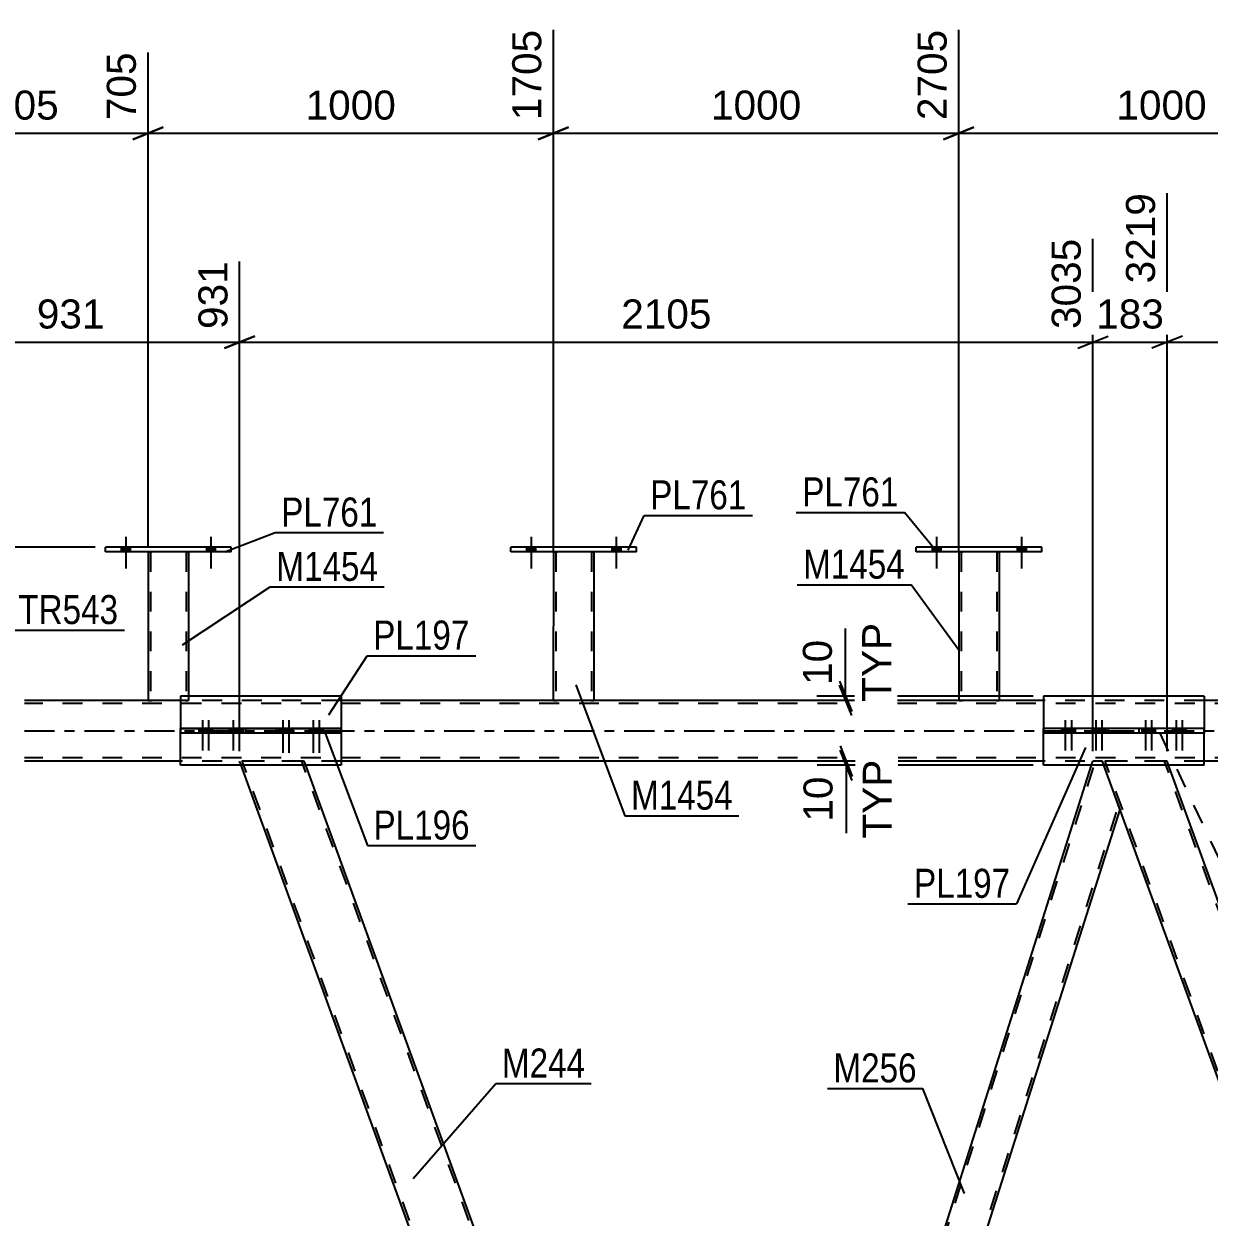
# Model space of a CAD drawing. Header units: millimetres. Extents: x -65 to 776, y -395 to 199.
# Drawn here: x 12.2 to 129.2, y -48 to 69.7 of the extents above; entities that cross this region are included whole.
import ezdxf

# ---------------------------------------------------------------- set-up
doc = ezdxf.new("R2010")
doc.units = ezdxf.units.MM
doc.linetypes.add('DXK_LINE_DOT2', pattern=[3.9198, 1.9599, -1.9599])
doc.linetypes.add('DXK_LINE_DOT3', pattern=[5.9187, 2.979, -0.9799, 0.9799, -0.9799])
doc.styles.add('Arial', font='ARIAL.TTF', dxfattribs={"height": 0.2})
doc.styles.add('Arial Narrow', font='ARIALN.TTF', dxfattribs={"height": 0.2})

# ---------------------------------------------------------------- blocks, each defined once
blk = doc.blocks.new('Part-318465366-6179 - 5841')
at = {"color": 2, "linetype": 'Continuous'}
for p, q in [((60.26, 17.64), (60.26, 18.12)), ((72.66, 18.12), (60.26, 18.12)), ((72.66, 17.64), (72.66, 18.12)), ((72.66, 17.64), (60.26, 17.64))]:
    blk.add_line(p, q, dxfattribs=at)
blk = doc.blocks.new('Part-318465366-6194 - 5841')
at = {"color": 2, "linetype": 'Continuous'}
for p, q in [((104.46, 17.64), (104.45, 3)), ((108.46, 17.64), (108.45, 3)), ((104.49, 3), (104.45, 3)), ((104.59, 3), (104.49, 3)), ((104.75, 3), (104.59, 3)), ((108.16, 3), (104.75, 3)), ((108.31, 3), (108.16, 3)), ((108.42, 3), (108.31, 3)), ((108.45, 3), (108.42, 3))]:
    blk.add_line(p, q, dxfattribs=at)
at = {"color": 7, "linetype": 'DXK_LINE_DOT2'}
for p, q in [((104.46, 17.64), (104.46, 17.64)), ((104.46, 17.64), (104.46, 17.64)), ((104.46, 17.64), (104.46, 17.64)), ((104.5, 17.64), (104.46, 17.64)), ((104.46, 17.64), (104.5, 17.64)), ((104.6, 17.64), (104.5, 17.64)), ((104.5, 17.64), (104.6, 17.64)), ((104.76, 17.64), (104.6, 17.64)), ((104.6, 17.64), (104.76, 17.64)), ((104.7, 17.64), (104.69, 3)), ((104.7, 17.64), (104.7, 17.64)), ((104.72, 17.64), (104.7, 17.64)), ((104.7, 17.64), (104.72, 17.64)), ((104.77, 17.64), (104.72, 17.64)), ((104.72, 17.64), (104.77, 17.64)), ((108.16, 17.64), (104.76, 17.64)), ((108.16, 17.64), (104.76, 17.64)), ((108.07, 17.64), (104.77, 17.64)), ((104.77, 17.64), (104.85, 17.64)), ((108.15, 17.64), (104.85, 17.64)), ((108.15, 17.64), (108.07, 17.64)), ((108.2, 17.64), (108.15, 17.64)), ((108.15, 17.64), (108.2, 17.64)), ((108.16, 17.64), (108.32, 17.64)), ((108.32, 17.64), (108.16, 17.64)), ((108.22, 17.64), (108.2, 17.64)), ((108.2, 17.64), (108.22, 17.64)), ((108.22, 17.64), (108.21, 3)), ((108.22, 17.64), (108.22, 17.64)), ((108.32, 17.64), (108.42, 17.64)), ((108.42, 17.64), (108.32, 17.64)), ((108.42, 17.64), (108.46, 17.64)), ((108.46, 17.64), (108.42, 17.64)), ((108.46, 17.64), (108.46, 17.64)), ((108.46, 17.64), (108.46, 17.64)), ((108.46, 17.64), (108.46, 17.64)), ((104.45, 3), (104.49, 3)), ((104.49, 3), (104.59, 3)), ((104.59, 3), (104.75, 3)), ((104.69, 3), (104.71, 3)), ((104.69, 3), (104.71, 3)), ((108.07, 3), (104.71, 3)), ((104.71, 3), (104.75, 3)), ((108.16, 3), (104.75, 3)), ((104.75, 3), (104.76, 3)), ((104.76, 3), (104.84, 3)), ((108.14, 3), (104.84, 3)), ((108.14, 3), (108.07, 3)), ((108.2, 3), (108.14, 3)), ((108.14, 3), (108.2, 3)), ((108.16, 3), (108.31, 3)), ((108.21, 3), (108.2, 3)), ((108.2, 3), (108.21, 3)), ((108.31, 3), (108.42, 3)), ((108.42, 3), (108.45, 3))]:
    blk.add_line(p, q, dxfattribs=at)
blk = doc.blocks.new('Bolt-318465366-5949 - 5841')
at = {"linetype": 'Continuous'}
for points in [[(21.82, 17.64), (22.7, 17.64), (22.7, 18.12), (21.82, 18.12)], [(30.22, 17.64), (31.1, 17.64), (31.1, 18.12), (30.22, 18.12)]]:
    blk.add_hatch(color=1, dxfattribs=at).paths.add_polyline_path(points)
at = {"color": 1, "linetype": 'Continuous'}
for p, q in [((22.26, 19.12), (22.26, 16)), ((30.66, 19.12), (30.66, 16)), ((21.82, 18.12), (21.82, 17.64)), ((22.7, 18.12), (22.7, 17.64)), ((30.22, 18.12), (30.22, 17.64)), ((31.1, 18.12), (31.1, 17.64))]:
    blk.add_line(p, q, dxfattribs=at)
blk = doc.blocks.new('Bolt-318465366-5948 - 5841')
at = {"linetype": 'Continuous'}
for points in [[(61.82, 17.64), (62.7, 17.64), (62.7, 18.12), (61.82, 18.12)], [(70.22, 17.64), (71.1, 17.64), (71.1, 18.12), (70.22, 18.12)]]:
    blk.add_hatch(color=1, dxfattribs=at).paths.add_polyline_path(points)
at = {"color": 1, "linetype": 'Continuous'}
for p, q in [((62.26, 19.12), (62.26, 16)), ((70.66, 19.12), (70.66, 16)), ((61.82, 18.12), (61.82, 17.64)), ((62.7, 18.12), (62.7, 17.64)), ((70.22, 18.12), (70.22, 17.64)), ((71.1, 18.12), (71.1, 17.64))]:
    blk.add_line(p, q, dxfattribs=at)
blk = doc.blocks.new('Bolt-318465366-5911 - 5841')
at = {"linetype": 'Continuous'}
for points in [[(21.82, 17.64), (22.7, 17.64), (22.7, 18.12), (21.82, 18.12)], [(30.22, 17.64), (31.1, 17.64), (31.1, 18.12), (30.22, 18.12)]]:
    blk.add_hatch(color=1, dxfattribs=at).paths.add_polyline_path(points)
at = {"color": 1, "linetype": 'Continuous'}
for p, q in [((22.26, 19.12), (22.26, 16)), ((30.66, 19.12), (30.66, 16)), ((21.82, 18.12), (21.82, 17.64)), ((22.7, 18.12), (22.7, 17.64)), ((30.22, 18.12), (30.22, 17.64)), ((31.1, 18.12), (31.1, 17.64))]:
    blk.add_line(p, q, dxfattribs=at)
blk = doc.blocks.new('Bolt-318465366-5945 - 5841')
at = {"linetype": 'Continuous'}
for points in [[(101.82, 17.64), (102.7, 17.64), (102.7, 18.12), (101.82, 18.12)], [(110.22, 17.64), (111.1, 17.64), (111.1, 18.12), (110.22, 18.12)]]:
    blk.add_hatch(color=1, dxfattribs=at).paths.add_polyline_path(points)
at = {"color": 1, "linetype": 'Continuous'}
for p, q in [((102.26, 19.12), (102.26, 16)), ((110.66, 19.12), (110.66, 16)), ((101.82, 18.12), (101.82, 17.64)), ((102.7, 18.12), (102.7, 17.64)), ((110.22, 18.12), (110.22, 17.64)), ((111.1, 18.12), (111.1, 17.64))]:
    blk.add_line(p, q, dxfattribs=at)
blk = doc.blocks.new('Bolt-318465366-5946 - 5841')
at = {"linetype": 'Continuous'}
for points in [[(101.82, 17.64), (102.7, 17.64), (102.7, 18.12), (101.82, 18.12)], [(110.22, 17.64), (111.1, 17.64), (111.1, 18.12), (110.22, 18.12)]]:
    blk.add_hatch(color=1, dxfattribs=at).paths.add_polyline_path(points)
at = {"color": 1, "linetype": 'Continuous'}
for p, q in [((102.26, 19.12), (102.26, 16)), ((110.66, 19.12), (110.66, 16)), ((101.82, 18.12), (101.82, 17.64)), ((102.7, 18.12), (102.7, 17.64)), ((110.22, 18.12), (110.22, 17.64)), ((111.1, 18.12), (111.1, 17.64))]:
    blk.add_line(p, q, dxfattribs=at)
blk = doc.blocks.new('Bolt-318465366-5947 - 5841')
at = {"linetype": 'Continuous'}
for points in [[(61.82, 17.64), (62.7, 17.64), (62.7, 18.12), (61.82, 18.12)], [(70.22, 17.64), (71.1, 17.64), (71.1, 18.12), (70.22, 18.12)]]:
    blk.add_hatch(color=1, dxfattribs=at).paths.add_polyline_path(points)
at = {"color": 1, "linetype": 'Continuous'}
for p, q in [((62.26, 19.12), (62.26, 16)), ((70.66, 19.12), (70.66, 16)), ((61.82, 18.12), (61.82, 17.64)), ((62.7, 18.12), (62.7, 17.64)), ((70.22, 18.12), (70.22, 17.64)), ((71.1, 18.12), (71.1, 17.64))]:
    blk.add_line(p, q, dxfattribs=at)
blk = doc.blocks.new('Part-318465366-5954 - 5841')
at = {"color": 2, "linetype": 'Continuous'}
for p, q in [((128.66, 3.4), (112.81, 3.4)), ((112.81, 3.4), (112.81, 0.24)), ((128.66, 3.4), (128.66, 0.24)), ((112.81, -3.4), (112.81, -0.24)), ((128.66, -3.4), (128.66, -0.24)), ((128.66, -3.4), (112.81, -3.4))]:
    blk.add_line(p, q, dxfattribs=at)
at = {"color": 7, "linetype": 'DXK_LINE_DOT2'}
for p, q in [((112.81, -0.24), (112.81, 0.24)), ((128.66, -0.24), (128.66, 0.24))]:
    blk.add_line(p, q, dxfattribs=at)
blk = doc.blocks.new('Bolt-318465366-5955 - 5841')
at = {"linetype": 'Continuous'}
for points in [[(115.33, 0.24), (114.61, 0.24), (114.61, -0.24), (115.33, -0.24)], [(115.93, 0.24), (115.21, 0.24), (115.21, -0.24), (115.93, -0.24)], [(118.35, 0.24), (117.63, 0.24), (117.63, -0.24), (118.35, -0.24)], [(118.95, 0.24), (118.23, 0.24), (118.23, -0.24), (118.95, -0.24)]]:
    blk.add_hatch(color=1, dxfattribs=at).paths.add_polyline_path(points)
at = {"color": 1, "linetype": 'Continuous'}
for p, q in [((114.61, 0.24), (114.61, -0.24)), ((114.97, 1.04), (114.97, -1.96)), ((115.21, 0.24), (115.21, -0.24)), ((115.33, 0.24), (115.33, -0.24)), ((115.57, 1.04), (115.57, -1.96)), ((115.93, 0.24), (115.93, -0.24)), ((117.63, 0.24), (117.63, -0.24)), ((117.99, 1.04), (117.99, -1.96)), ((118.23, 0.24), (118.23, -0.24)), ((118.35, 0.24), (118.35, -0.24)), ((118.59, 1.04), (118.59, -1.96)), ((118.95, 0.24), (118.95, -0.24))]:
    blk.add_line(p, q, dxfattribs=at)
blk = doc.blocks.new('Part-318465366-5970 - 5841')
at = {"color": 2, "linetype": 'Continuous'}
for p, q in [((43.53, 0.24), (27.67, 0.24)), ((27.67, 0.24), (27.67, 0.24)), ((27.67, 0.24), (34.08, 0.24)), ((27.67, 0.24), (27.67, 0.24)), ((27.67, 0.24), (27.67, -0.24)), ((34.08, 0.24), (37.12, 0.24)), ((34.08, 0.24), (34.08, -0.24)), ((37.12, 0.24), (43.53, 0.24)), ((37.12, 0.24), (37.12, -0.24)), ((43.53, 0.24), (43.53, 0.24)), ((43.53, 0.24), (43.53, 0.24)), ((43.53, 0.24), (43.53, -0.24)), ((34.08, -0.24), (27.67, -0.24)), ((37.12, -0.24), (34.08, -0.24)), ((43.53, -0.24), (37.12, -0.24))]:
    blk.add_line(p, q, dxfattribs=at)
at = {"color": 7, "linetype": 'DXK_LINE_DOT2'}
blk.add_line((43.53, -0.24), (27.67, -0.24), dxfattribs=at)
blk = doc.blocks.new('Part-318465366-5975 - 5841')
at = {"color": 2, "linetype": 'Continuous'}
for p, q in [((27.67, 3.4), (27.67, 0.24)), ((43.53, 3.4), (27.67, 3.4)), ((43.53, 3.4), (43.53, 0.24)), ((27.67, -3.4), (27.67, -0.24)), ((43.53, -0.24), (43.53, -3.4)), ((43.53, -3.4), (27.67, -3.4))]:
    blk.add_line(p, q, dxfattribs=at)
at = {"color": 7, "linetype": 'DXK_LINE_DOT2'}
for p, q in [((27.67, -0.24), (27.67, 0.24)), ((43.53, -0.24), (43.53, 0.24))]:
    blk.add_line(p, q, dxfattribs=at)
blk = doc.blocks.new('Part-318465366-5990 - 5841')
at = {"color": 2, "linetype": 'Continuous'}
for p, q in [((81.46, -117.23), (117.56, -3.4)), ((84.27, -121.6), (120.37, -7.77))]:
    blk.add_line(p, q, dxfattribs=at)
at = {"color": 7, "linetype": 'DXK_LINE_DOT2'}
for p, q in [((81.6, -117.6), (117.94, -3)), ((117.56, -3.4), (117.69, -3)), ((118.63, -3), (117.69, -3)), ((120.37, -7.77), (118.63, -3)), ((83.89, -122), (120.23, -7.4)), ((83.2, -122), (81.46, -117.23)), ((84.15, -122), (83.2, -122)), ((84.27, -121.6), (84.15, -122))]:
    blk.add_line(p, q, dxfattribs=at)
blk = doc.blocks.new('Part-318465366-6189 - 5841')
at = {"color": 2, "linetype": 'Continuous'}
for p, q in [((100.26, 17.64), (100.26, 18.12)), ((112.66, 18.12), (100.26, 18.12)), ((112.66, 17.64), (112.66, 18.12)), ((112.66, 17.64), (100.26, 17.64))]:
    blk.add_line(p, q, dxfattribs=at)
blk = doc.blocks.new('Bolt-318465366-6071 - 5841')
at = {"linetype": 'Continuous'}
for points in [[(30.2, 0.24), (29.48, 0.24), (29.48, -0.24), (30.2, -0.24)], [(30.8, 0.24), (30.08, 0.24), (30.08, -0.24), (30.8, -0.24)], [(33.21, 0.24), (32.49, 0.24), (32.49, -0.24), (33.21, -0.24)], [(33.82, 0.24), (33.1, 0.24), (33.1, -0.24), (33.82, -0.24)]]:
    blk.add_hatch(color=1, dxfattribs=at).paths.add_polyline_path(points)
at = {"color": 1, "linetype": 'Continuous'}
for p, q in [((29.48, 0.24), (29.48, -0.24)), ((29.84, 1.04), (29.84, -1.96)), ((30.08, 0.24), (30.08, -0.24)), ((30.2, 0.24), (30.2, -0.24)), ((30.44, 1.04), (30.44, -1.96)), ((30.8, 0.24), (30.8, -0.24)), ((32.49, 0.24), (32.49, -0.24)), ((32.85, 1.04), (32.85, -1.96)), ((33.1, 0.24), (33.1, -0.24)), ((33.21, 0.24), (33.21, -0.24)), ((33.46, 1.04), (33.46, -1.96)), ((33.82, 0.24), (33.82, -0.24))]:
    blk.add_line(p, q, dxfattribs=at)
blk = doc.blocks.new('Part-318465366-6221 - 5841')
at = {"color": 2, "linetype": 'Continuous'}
for p, q in [((20.26, 17.64), (20.26, 18.12)), ((32.66, 18.12), (20.26, 18.12)), ((32.66, 17.64), (32.66, 18.12)), ((32.66, 17.64), (20.26, 17.64))]:
    blk.add_line(p, q, dxfattribs=at)
blk = doc.blocks.new('Part-318465366-6174 - 5841')
at = {"color": 2, "linetype": 'Continuous'}
for p, q in [((24.46, 17.64), (24.46, 3)), ((28.46, 17.64), (28.46, 3.4)), ((24.49, 3), (24.46, 3)), ((24.6, 3), (24.49, 3)), ((24.75, 3), (24.6, 3)), ((27.67, 3), (24.75, 3))]:
    blk.add_line(p, q, dxfattribs=at)
at = {"color": 7, "linetype": 'DXK_LINE_DOT2'}
for p, q in [((24.46, 17.64), (24.46, 17.64)), ((24.46, 17.64), (24.46, 17.64)), ((24.46, 17.64), (24.46, 17.64)), ((24.5, 17.64), (24.46, 17.64)), ((24.46, 17.64), (24.5, 17.64)), ((24.6, 17.64), (24.5, 17.64)), ((24.5, 17.64), (24.6, 17.64)), ((24.76, 17.64), (24.6, 17.64)), ((24.6, 17.64), (24.76, 17.64)), ((24.7, 17.64), (24.7, 17.64)), ((24.7, 17.64), (24.7, 3)), ((24.72, 17.64), (24.7, 17.64)), ((24.7, 17.64), (24.72, 17.64)), ((24.77, 17.64), (24.72, 17.64)), ((24.72, 17.64), (24.77, 17.64)), ((28.16, 17.64), (24.76, 17.64)), ((28.16, 17.64), (24.76, 17.64)), ((28.07, 17.64), (24.77, 17.64)), ((24.77, 17.64), (24.85, 17.64)), ((28.15, 17.64), (24.85, 17.64)), ((28.15, 17.64), (28.07, 17.64)), ((28.2, 17.64), (28.15, 17.64)), ((28.15, 17.64), (28.2, 17.64)), ((28.16, 17.64), (28.32, 17.64)), ((28.32, 17.64), (28.16, 17.64)), ((28.22, 17.64), (28.2, 17.64)), ((28.2, 17.64), (28.22, 17.64)), ((28.22, 17.64), (28.22, 17.64)), ((28.22, 17.64), (28.22, 3)), ((28.32, 17.64), (28.42, 17.64)), ((28.42, 17.64), (28.32, 17.64)), ((28.42, 17.64), (28.46, 17.64)), ((28.46, 17.64), (28.42, 17.64)), ((28.46, 17.64), (28.46, 17.64)), ((28.46, 17.64), (28.46, 17.64)), ((28.46, 17.64), (28.46, 17.64)), ((24.46, 3), (24.49, 3)), ((24.49, 3), (24.6, 3)), ((24.6, 3), (24.75, 3)), ((24.7, 3), (24.71, 3)), ((24.7, 3), (24.71, 3)), ((28.07, 3), (24.71, 3)), ((24.71, 3), (24.75, 3)), ((28.16, 3), (24.75, 3)), ((24.75, 3), (24.77, 3)), ((24.77, 3), (24.84, 3)), ((28.14, 3), (24.84, 3)), ((28.16, 3), (27.67, 3)), ((28.14, 3), (28.07, 3)), ((28.2, 3), (28.14, 3)), ((28.14, 3), (28.2, 3)), ((28.16, 3), (28.31, 3)), ((28.31, 3), (28.16, 3)), ((28.22, 3), (28.2, 3)), ((28.2, 3), (28.22, 3)), ((28.31, 3), (28.42, 3)), ((28.42, 3), (28.31, 3)), ((28.42, 3), (28.46, 3)), ((28.46, 3), (28.42, 3)), ((28.46, 3.4), (28.46, 3))]:
    blk.add_line(p, q, dxfattribs=at)
blk = doc.blocks.new('Part-318465366-6184 - 5841')
at = {"color": 2, "linetype": 'Continuous'}
for p, q in [((64.46, 17.64), (64.45, 3)), ((68.46, 17.64), (68.45, 3)), ((64.49, 3), (64.45, 3)), ((64.59, 3), (64.49, 3)), ((64.75, 3), (64.59, 3)), ((68.16, 3), (64.75, 3)), ((68.31, 3), (68.16, 3)), ((68.42, 3), (68.31, 3)), ((68.45, 3), (68.42, 3))]:
    blk.add_line(p, q, dxfattribs=at)
at = {"color": 7, "linetype": 'DXK_LINE_DOT2'}
for p, q in [((64.46, 17.64), (64.46, 17.64)), ((64.46, 17.64), (64.46, 17.64)), ((64.46, 17.64), (64.46, 17.64)), ((64.5, 17.64), (64.46, 17.64)), ((64.46, 17.64), (64.5, 17.64)), ((64.6, 17.64), (64.5, 17.64)), ((64.5, 17.64), (64.6, 17.64)), ((64.76, 17.64), (64.6, 17.64)), ((64.6, 17.64), (64.76, 17.64)), ((64.7, 17.64), (64.69, 3)), ((64.7, 17.64), (64.7, 17.64)), ((64.72, 17.64), (64.7, 17.64)), ((64.7, 17.64), (64.72, 17.64)), ((64.77, 17.64), (64.72, 17.64)), ((64.72, 17.64), (64.77, 17.64)), ((68.16, 17.64), (64.76, 17.64)), ((68.16, 17.64), (64.76, 17.64)), ((68.07, 17.64), (64.77, 17.64)), ((64.77, 17.64), (64.85, 17.64)), ((68.15, 17.64), (64.85, 17.64)), ((68.15, 17.64), (68.07, 17.64)), ((68.2, 17.64), (68.15, 17.64)), ((68.15, 17.64), (68.2, 17.64)), ((68.16, 17.64), (68.32, 17.64)), ((68.32, 17.64), (68.16, 17.64)), ((68.22, 17.64), (68.2, 17.64)), ((68.2, 17.64), (68.22, 17.64)), ((68.22, 17.64), (68.21, 3)), ((68.22, 17.64), (68.22, 17.64)), ((68.32, 17.64), (68.42, 17.64)), ((68.42, 17.64), (68.32, 17.64)), ((68.42, 17.64), (68.46, 17.64)), ((68.46, 17.64), (68.42, 17.64)), ((68.46, 17.64), (68.46, 17.64)), ((68.46, 17.64), (68.46, 17.64)), ((68.46, 17.64), (68.46, 17.64)), ((64.45, 3), (64.49, 3)), ((64.49, 3), (64.59, 3)), ((64.59, 3), (64.75, 3)), ((64.69, 3), (64.71, 3)), ((64.69, 3), (64.71, 3)), ((68.07, 3), (64.71, 3)), ((64.71, 3), (64.75, 3)), ((68.21, 3), (64.75, 3)), ((64.75, 3), (64.76, 3)), ((64.76, 3), (64.84, 3)), ((68.14, 3), (64.84, 3)), ((68.14, 3), (68.07, 3)), ((68.2, 3), (68.14, 3)), ((68.14, 3), (68.2, 3)), ((68.21, 3), (68.2, 3)), ((68.2, 3), (68.21, 3)), ((68.21, 3), (68.31, 3)), ((68.31, 3), (68.42, 3)), ((68.42, 3), (68.45, 3))]:
    blk.add_line(p, q, dxfattribs=at)
blk = doc.blocks.new('Part-318465366-6216 - 5841')
at = {"color": 2, "linetype": 'Continuous'}
for p, q in [((27.67, 3), (12.26, 3)), ((112.81, 3), (43.53, 3)), ((197.94, 3), (128.66, 3)), ((27.67, -3), (12.26, -3)), ((112.81, -3), (43.53, -3)), ((197.94, -3), (128.66, -3))]:
    blk.add_line(p, q, dxfattribs=at)
at = {"color": 7, "linetype": 'DXK_LINE_DOT2'}
for p, q in [((672.6, 2.68), (12.26, 2.68)), ((43.53, 3), (27.67, 3)), ((128.66, 3), (112.81, 3)), ((672.6, -2.68), (12.26, -2.68)), ((43.53, -3), (27.67, -3)), ((128.66, -3), (112.81, -3))]:
    blk.add_line(p, q, dxfattribs=at)
at = {"color": 7, "linetype": 'DXK_LINE_DOT3'}
blk.add_line((12.26, 0), (682.6, 0), dxfattribs=at)
blk = doc.blocks.new('Bolt-318465366-6415 - 5841')
at = {"linetype": 'Continuous'}
for points in [[(123.24, 0.24), (122.52, 0.24), (122.52, -0.24), (123.24, -0.24)], [(123.84, 0.24), (123.12, 0.24), (123.12, -0.24), (123.84, -0.24)], [(126.26, 0.24), (125.54, 0.24), (125.54, -0.24), (126.26, -0.24)], [(126.86, 0.24), (126.14, 0.24), (126.14, -0.24), (126.86, -0.24)]]:
    blk.add_hatch(color=1, dxfattribs=at).paths.add_polyline_path(points)
at = {"color": 1, "linetype": 'Continuous'}
for p, q in [((122.52, 0.24), (122.52, -0.24)), ((122.88, 1.04), (122.88, -1.96)), ((123.12, 0.24), (123.12, -0.24)), ((123.24, 0.24), (123.24, -0.24)), ((123.48, 1.04), (123.48, -1.96)), ((123.84, 0.24), (123.84, -0.24)), ((125.54, 0.24), (125.54, -0.24)), ((125.9, 1.04), (125.9, -1.96)), ((126.14, 0.24), (126.14, -0.24)), ((126.26, 0.24), (126.26, -0.24)), ((126.5, 1.04), (126.5, -1.96)), ((126.86, 0.24), (126.86, -0.24))]:
    blk.add_line(p, q, dxfattribs=at)
blk = doc.blocks.new('Part-318465366-6490 - 5841')
at = {"color": 7, "linetype": 'DXK_LINE_DOT2'}
for p, q in [((39.88, -3), (33.5, -3)), ((33.64, -3.4), (33.5, -3)), ((77.07, -122), (33.76, -3)), ((82.94, -122), (39.63, -3)), ((40.03, -3.4), (39.88, -3)), ((76.81, -122), (76.67, -121.6)), ((83.2, -122), (76.81, -122)), ((83.2, -122), (83.05, -121.6))]:
    blk.add_line(p, q, dxfattribs=at)
at = {"color": 2, "linetype": 'Continuous'}
for p, q in [((76.67, -121.6), (33.64, -3.4)), ((83.05, -121.6), (40.03, -3.4))]:
    blk.add_line(p, q, dxfattribs=at)
blk = doc.blocks.new('Part-318465366-6495 - 5841')
at = {"color": 7, "linetype": 'DXK_LINE_DOT2'}
for p, q in [((125.02, -3), (118.63, -3)), ((118.78, -3.4), (118.63, -3)), ((162.2, -122), (118.89, -3)), ((168.08, -122), (124.76, -3)), ((125.16, -3.4), (125.02, -3)), ((161.95, -122), (161.8, -121.6)), ((168.33, -122), (161.95, -122)), ((168.33, -122), (168.18, -121.6))]:
    blk.add_line(p, q, dxfattribs=at)
at = {"color": 2, "linetype": 'Continuous'}
for p, q in [((161.8, -121.6), (118.78, -3.4)), ((168.18, -121.6), (125.16, -3.4))]:
    blk.add_line(p, q, dxfattribs=at)
blk = doc.blocks.new('Part-318465366-6515 - 5841')
at = {"color": 2, "linetype": 'Continuous'}
for p, q in [((128.66, 0.24), (112.81, 0.24)), ((112.81, 0.24), (112.81, -0.24)), ((119.22, -0.24), (119.22, 0.24)), ((122.25, -0.24), (122.25, 0.24)), ((128.66, 0.24), (128.66, -0.24)), ((128.66, -0.24), (112.81, -0.24))]:
    blk.add_line(p, q, dxfattribs=at)
blk = doc.blocks.new('Bolt-318465366-6521 - 5841')
at = {"linetype": 'Continuous'}
for points in [[(38.11, 0.24), (37.39, 0.24), (37.39, -0.24), (38.11, -0.24)], [(38.71, 0.24), (37.99, 0.24), (37.99, -0.24), (38.71, -0.24)], [(41.12, 0.24), (40.4, 0.24), (40.4, -0.24), (41.12, -0.24)], [(41.72, 0.24), (41, 0.24), (41, -0.24), (41.72, -0.24)]]:
    blk.add_hatch(color=1, dxfattribs=at).paths.add_polyline_path(points)
at = {"color": 1, "linetype": 'Continuous'}
for p, q in [((37.39, 0.24), (37.39, -0.24)), ((37.75, 1.04), (37.75, -2.16)), ((37.99, 0.24), (37.99, -0.24)), ((38.11, 0.24), (38.11, -0.24)), ((38.35, 1.04), (38.35, -2.16)), ((38.71, 0.24), (38.71, -0.24)), ((40.4, 0.24), (40.4, -0.24)), ((40.76, 1.04), (40.76, -2.16)), ((41, 0.24), (41, -0.24)), ((41.12, 0.24), (41.12, -0.24)), ((41.36, 1.04), (41.36, -2.16)), ((41.72, 0.24), (41.72, -0.24))]:
    blk.add_line(p, q, dxfattribs=at)
blk = doc.blocks.new('StraightDimension-318465366-7093 - 5841')
at = {"color": 7, "linetype": 'Continuous'}
for p, q in [((92.75, -1.5), (93.95, -4.5)), ((93.95, -4.9), (92.75, -1.9)), ((111.81, -3), (90.5, -3)), ((111.81, -3.4), (90.5, -3.4)), ((93.35, -3.4), (93.35, -3)), ((93.35, -3.4), (93.35, -10.1)), ((93.35, -3.4), (93.35, -10.1))]:
    blk.add_line(p, q, dxfattribs=at)
at = {"color": 0, "linetype": 'Continuous'}
blk.add_wipeout([(98.45, -2.26), (94.25, -2.26), (94.25, -11.24), (98.45, -11.24)], dxfattribs=at)
at = {"color": 0}
blk.add_wipeout([(92.6, -3.93), (88.4, -3.93), (88.4, -9.57), (92.6, -9.57)], dxfattribs=at)
at = {"color": 3, "linetype": 'Continuous', "style": 'Arial'}
blk.add_text('TYP', height=2.865, rotation=90.0002, dxfattribs=at).set_placement((97.85, -10.64))
at = {"color": 3, "style": 'Arial'}
blk.add_text('10', height=2.865, rotation=90.0002, dxfattribs=at).set_placement((92, -8.97))
blk = doc.blocks.new('StraightDimension-318465366-6977 - 5841')
at = {"color": 7, "linetype": 'Continuous'}
blk.add_line((19.26, 18.12), (-34.32, 18.12), dxfattribs=at)
blk = doc.blocks.new('StraightDimension-318465366-7042 - 5841')
at = {"color": 7, "linetype": 'Continuous'}
for p, q in [((0.16, -4), (0.16, -64.84)), ((29.77, -121), (29.77, -59.59)), ((1.66, -61.84), (-1.34, -63.04)), ((28.27, -63.04), (31.27, -61.84)), ((0.16, -62.44), (29.77, -62.44))]:
    blk.add_line(p, q, dxfattribs=at)
at = {"color": 0}
blk.add_wipeout([(18.9, -61.69), (18.9, -57.49), (11.03, -57.49), (11.03, -61.69)], dxfattribs=at)
at = {"color": 3, "style": 'Arial'}
blk.add_text('837', height=2.865, dxfattribs=at).set_placement((11.63, -61.09))
blk = doc.blocks.new('StraightDimension-318465366-7708 - 5841')
at = {"color": 7, "linetype": 'Continuous'}
for p, q in [((117.69, -2), (117.69, 48.53)), ((33.5, -2), (33.5, 46.31)), ((35, 38.94), (32, 37.74)), ((116.19, 37.74), (119.19, 38.94)), ((33.5, 38.34), (117.69, 38.34))]:
    blk.add_line(p, q, dxfattribs=at)
at = {"color": 0}
blk.add_wipeout([(80.64, 39.09), (80.64, 43.29), (70.55, 43.29), (70.55, 39.09)], dxfattribs=at)
at = {"color": 3, "style": 'Arial'}
blk.add_text('2105', height=2.865, dxfattribs=at).set_placement((71.15, 39.69))
at = {"color": 0, "linetype": 'Continuous'}
blk.add_wipeout([(117.09, 49.13), (112.89, 49.13), (112.89, 39.04), (117.09, 39.04)], dxfattribs=at)
at = {"color": 3, "linetype": 'Continuous', "style": 'Arial'}
blk.add_text('3035', height=2.865, rotation=90.0002, dxfattribs=at).set_placement((116.49, 39.64))
blk = doc.blocks.new('StraightDimension-318465366-7247 - 5841')
at = {"color": 7, "linetype": 'Continuous'}
for p, q in [((104.46, 17.62), (104.46, 69.15)), ((144.46, 17.62), (144.46, 69.15)), ((105.96, 59.55), (102.96, 58.35)), ((104.46, 58.95), (144.46, 58.95)), ((142.96, 58.35), (145.96, 59.55))]:
    blk.add_line(p, q, dxfattribs=at)
at = {"color": 0}
blk.add_wipeout([(129.51, 59.7), (129.51, 63.9), (119.41, 63.9), (119.41, 59.7)], dxfattribs=at)
at = {"color": 3, "style": 'Arial'}
blk.add_text('1000', height=2.865, dxfattribs=at).set_placement((120.01, 60.3))
at = {"color": 0, "linetype": 'Continuous'}
blk.add_wipeout([(143.86, 69.75), (139.66, 69.75), (139.66, 59.65), (143.86, 59.65)], dxfattribs=at)
at = {"color": 3, "linetype": 'Continuous', "style": 'Arial'}
blk.add_text('3705', height=2.865, rotation=90.0002, dxfattribs=at).set_placement((143.26, 60.25))
blk = doc.blocks.new('StraightDimension-318465366-7257 - 5841')
at = {"color": 7, "linetype": 'Continuous'}
for p, q in [((64.46, 17.62), (64.46, 69.15)), ((104.46, 17.62), (104.46, 69.15)), ((65.96, 59.55), (62.96, 58.35)), ((64.46, 58.95), (104.46, 58.95)), ((102.96, 58.35), (105.96, 59.55))]:
    blk.add_line(p, q, dxfattribs=at)
at = {"color": 0}
blk.add_wipeout([(89.51, 59.7), (89.51, 63.9), (79.41, 63.9), (79.41, 59.7)], dxfattribs=at)
at = {"color": 3, "style": 'Arial'}
blk.add_text('1000', height=2.865, dxfattribs=at).set_placement((80.01, 60.3))
at = {"color": 0, "linetype": 'Continuous'}
blk.add_wipeout([(103.86, 69.75), (99.66, 69.75), (99.66, 59.65), (103.86, 59.65)], dxfattribs=at)
at = {"color": 3, "linetype": 'Continuous', "style": 'Arial'}
blk.add_text('2705', height=2.865, rotation=90.0002, dxfattribs=at).set_placement((103.26, 60.25))
blk = doc.blocks.new('StraightDimension-318465366-7375 - 5841')
at = {"color": 7, "linetype": 'Continuous'}
for p, q in [((93.29, 3.4), (93.29, 10.1)), ((93.29, 3.4), (93.29, 10.1)), ((92.69, 4.9), (93.89, 1.9)), ((93.89, 1.5), (92.69, 4.5)), ((111.81, 3.4), (90.44, 3.4)), ((111.81, 3), (90.44, 3)), ((93.29, 3), (93.29, 3.4))]:
    blk.add_line(p, q, dxfattribs=at)
at = {"color": 0, "linetype": 'Continuous'}
blk.add_wipeout([(98.39, 11.24), (94.19, 11.24), (94.19, 2.26), (98.39, 2.26)], dxfattribs=at)
at = {"color": 0}
blk.add_wipeout([(92.54, 9.57), (88.34, 9.57), (88.34, 3.92), (92.54, 3.92)], dxfattribs=at)
at = {"color": 3, "linetype": 'Continuous', "style": 'Arial'}
blk.add_text('TYP', height=2.865, rotation=90.0002, dxfattribs=at).set_placement((97.79, 2.86))
at = {"color": 3, "style": 'Arial'}
blk.add_text('10', height=2.865, rotation=90.0002, dxfattribs=at).set_placement((91.94, 4.52))
blk = doc.blocks.new('StraightDimension-318465366-7725 - 5841')
at = {"color": 7, "linetype": 'Continuous'}
for p, q in [((33.5, -2), (33.5, 46.31)), ((0.16, 4), (0.16, 41.86)), ((1.66, 38.94), (-1.34, 37.74)), ((32, 37.74), (35, 38.94)), ((0.16, 38.34), (33.5, 38.34))]:
    blk.add_line(p, q, dxfattribs=at)
at = {"color": 0}
blk.add_wipeout([(20.77, 39.09), (20.77, 43.29), (12.89, 43.29), (12.89, 39.09)], dxfattribs=at)
at = {"color": 3, "style": 'Arial'}
blk.add_text('931', height=2.865, dxfattribs=at).set_placement((13.49, 39.69))
at = {"color": 0, "linetype": 'Continuous'}
for points in [[(32.9, 46.91), (28.7, 46.91), (28.7, 39.04), (32.9, 39.04)], [(-0.44, 42.46), (-4.64, 42.46), (-4.64, 39.04), (-0.44, 39.04)]]:
    blk.add_wipeout(points, dxfattribs=at)
at = {"color": 3, "linetype": 'Continuous', "style": 'Arial'}
for s, height, p in [('931', 2.865, (32.3, 39.64)), ('0', 2.87, (-1.04, 39.64))]:
    blk.add_text(s, height=height, rotation=90.0002, dxfattribs=at).set_placement(p)
blk = doc.blocks.new('StraightDimension-318465366-7277 - 5841')
at = {"color": 7, "linetype": 'Continuous'}
for p, q in [((24.46, 18.24), (24.46, 66.92)), ((0.16, 4), (0.16, 62.48)), ((1.66, 59.55), (-1.34, 58.35)), ((0.16, 58.95), (24.46, 58.95)), ((22.96, 58.35), (25.96, 59.55))]:
    blk.add_line(p, q, dxfattribs=at)
at = {"color": 0}
blk.add_wipeout([(16.25, 59.7), (16.25, 63.9), (8.37, 63.9), (8.37, 59.7)], dxfattribs=at)
at = {"color": 3, "style": 'Arial'}
blk.add_text('705', height=2.865, dxfattribs=at).set_placement((8.97, 60.3))
at = {"color": 0, "linetype": 'Continuous'}
for points in [[(23.86, 67.52), (19.66, 67.52), (19.66, 59.65), (23.86, 59.65)], [(-0.44, 63.08), (-4.64, 63.08), (-4.64, 59.65), (-0.44, 59.65)]]:
    blk.add_wipeout(points, dxfattribs=at)
at = {"color": 3, "linetype": 'Continuous', "style": 'Arial'}
for s, height, p in [('705', 2.865, (23.26, 60.25)), ('0', 2.87, (-1.04, 60.25))]:
    blk.add_text(s, height=height, rotation=90.0002, dxfattribs=at).set_placement(p)
blk = doc.blocks.new('StraightDimension-318465366-7660 - 5841')
at = {"color": 7, "linetype": 'Continuous'}
for p, q in [((125.02, -2), (125.02, 53.03)), ((202.82, -2), (202.82, 48.53)), ((126.52, 38.94), (123.52, 37.74)), ((201.32, 37.74), (204.32, 38.94)), ((125.02, 38.34), (202.82, 38.34))]:
    blk.add_line(p, q, dxfattribs=at)
at = {"color": 0}
blk.add_wipeout([(168.97, 39.09), (168.97, 43.29), (158.87, 43.29), (158.87, 39.09)], dxfattribs=at)
at = {"color": 3, "style": 'Arial'}
blk.add_text('1945', height=2.865, dxfattribs=at).set_placement((159.47, 39.69))
at = {"color": 0, "linetype": 'Continuous'}
blk.add_wipeout([(202.22, 49.13), (198.02, 49.13), (198.02, 39.04), (202.22, 39.04)], dxfattribs=at)
at = {"color": 3, "linetype": 'Continuous', "style": 'Arial'}
blk.add_text('5164', height=2.865, rotation=90.0002, dxfattribs=at).set_placement((201.62, 39.64))
blk = doc.blocks.new('StraightDimension-318465366-7267 - 5841')
at = {"color": 7, "linetype": 'Continuous'}
for p, q in [((64.46, 17.62), (64.46, 69.15)), ((24.46, 18.24), (24.46, 66.92)), ((25.96, 59.55), (22.96, 58.35)), ((24.46, 58.95), (64.46, 58.95)), ((62.96, 58.35), (65.96, 59.55))]:
    blk.add_line(p, q, dxfattribs=at)
at = {"color": 0}
blk.add_wipeout([(49.51, 59.7), (49.51, 63.9), (39.41, 63.9), (39.41, 59.7)], dxfattribs=at)
at = {"color": 3, "style": 'Arial'}
blk.add_text('1000', height=2.865, dxfattribs=at).set_placement((40.01, 60.3))
at = {"color": 0, "linetype": 'Continuous'}
blk.add_wipeout([(63.86, 69.75), (59.66, 69.75), (59.66, 59.65), (63.86, 59.65)], dxfattribs=at)
at = {"color": 3, "linetype": 'Continuous', "style": 'Arial'}
blk.add_text('1705', height=2.865, rotation=90.0002, dxfattribs=at).set_placement((63.26, 60.25))
blk = doc.blocks.new('StraightDimension-318465366-7684 - 5841')
at = {"color": 7, "linetype": 'Continuous'}
for p, q in [((125.02, -2), (125.02, 53.03)), ((117.69, -2), (117.69, 48.53)), ((116.19, 37.74), (119.19, 38.94)), ((126.52, 38.94), (123.52, 37.74)), ((117.69, 38.34), (125.02, 38.34))]:
    blk.add_line(p, q, dxfattribs=at)
at = {"color": 0}
blk.add_wipeout([(125.29, 39.09), (125.29, 43.29), (117.42, 43.29), (117.42, 39.09)], dxfattribs=at)
at = {"color": 3, "style": 'Arial'}
blk.add_text('183', height=2.865, dxfattribs=at).set_placement((118.02, 39.69))
at = {"color": 0, "linetype": 'Continuous'}
blk.add_wipeout([(124.42, 53.63), (120.22, 53.63), (120.22, 43.54), (124.42, 43.54)], dxfattribs=at)
at = {"color": 3, "linetype": 'Continuous', "style": 'Arial'}
blk.add_text('3219', height=2.865, rotation=90.0002, dxfattribs=at).set_placement((123.82, 44.14))
blk = doc.blocks.new('Mark-318465366-5950 - 5841')
at = {"color": 30, "linetype": 'Continuous'}
for p in [(116.97, -1.66), (99.44, -17.08)]:
    blk.add_line(p, (110.15, -17.08), dxfattribs=at)
at = {"color": 0}
blk.add_wipeout([(109.55, -16.48), (109.55, -13.48), (100.04, -13.48), (100.04, -16.48)], dxfattribs=at)
blk.add_wipeout([(109.55, -16.48), (109.55, -13.48), (100.04, -13.48), (100.04, -16.48)], dxfattribs=at)
at = {"color": 3, "style": 'Arial Narrow'}
blk.add_text('PL197', height=2.863, dxfattribs=at).set_placement((100.04, -16.48))
blk = doc.blocks.new('Mark-318465366-5966 - 5841')
at = {"color": 30, "linetype": 'Continuous'}
for p, q in [((41.95, -0.24), (46.11, -11.33)), ((46.11, -11.33), (56.81, -11.33))]:
    blk.add_line(p, q, dxfattribs=at)
at = {"color": 0}
blk.add_wipeout([(56.21, -10.73), (56.21, -7.73), (46.71, -7.73), (46.71, -10.73)], dxfattribs=at)
blk.add_wipeout([(56.21, -10.73), (56.21, -7.73), (46.71, -7.73), (46.71, -10.73)], dxfattribs=at)
at = {"color": 3, "style": 'Arial Narrow'}
blk.add_text('PL196', height=2.863, dxfattribs=at).set_placement((46.71, -10.73))
blk = doc.blocks.new('Mark-318465366-5971 - 5841')
at = {"color": 30, "linetype": 'Continuous'}
for p, q in [((42.31, 1.59), (46.08, 7.41)), ((46.08, 7.41), (56.79, 7.41))]:
    blk.add_line(p, q, dxfattribs=at)
at = {"color": 0}
blk.add_wipeout([(56.19, 8.01), (56.19, 11.01), (46.68, 11.01), (46.68, 8.01)], dxfattribs=at)
blk.add_wipeout([(56.19, 8.01), (56.19, 11.01), (46.68, 11.01), (46.68, 8.01)], dxfattribs=at)
at = {"color": 3, "style": 'Arial Narrow'}
blk.add_text('PL197', height=2.863, dxfattribs=at).set_placement((46.68, 8.01))
blk = doc.blocks.new('Mark-318465366-5986 - 5841')
at = {"color": 30, "linetype": 'Continuous'}
for p in [(91.49, -35.29), (105.03, -45.65)]:
    blk.add_line(p, (100.91, -35.29), dxfattribs=at)
at = {"color": 0}
blk.add_wipeout([(100.31, -34.69), (100.31, -31.69), (92.09, -31.69), (92.09, -34.69)], dxfattribs=at)
blk.add_wipeout([(100.31, -34.69), (100.31, -31.69), (92.09, -31.69), (92.09, -34.69)], dxfattribs=at)
at = {"color": 3, "style": 'Arial Narrow'}
blk.add_text('M256', height=2.863, dxfattribs=at).set_placement((92.09, -34.69))
blk = doc.blocks.new('Mark-318465366-6217 - 5841')
at = {"color": 30, "linetype": 'Continuous'}
for p, q in [((32.03, 17.65), (37, 19.55)), ((37, 19.55), (47.7, 19.55))]:
    blk.add_line(p, q, dxfattribs=at)
at = {"color": 0}
blk.add_wipeout([(47.1, 20.15), (47.1, 23.15), (37.6, 23.15), (37.6, 20.15)], dxfattribs=at)
blk.add_wipeout([(47.1, 20.15), (47.1, 23.15), (37.6, 23.15), (37.6, 20.15)], dxfattribs=at)
at = {"color": 3, "style": 'Arial Narrow'}
blk.add_text('PL761', height=2.863, dxfattribs=at).set_placement((37.6, 20.15))
blk = doc.blocks.new('Mark-318465366-6170 - 5841')
at = {"color": 30, "linetype": 'Continuous'}
for p, q in [((27.87, 8.49), (36.52, 14.19)), ((36.52, 14.19), (47.77, 14.19))]:
    blk.add_line(p, q, dxfattribs=at)
at = {"color": 0}
blk.add_wipeout([(47.17, 14.79), (47.17, 17.79), (37.12, 17.79), (37.12, 14.79)], dxfattribs=at)
blk.add_wipeout([(47.17, 14.79), (47.17, 17.79), (37.12, 17.79), (37.12, 14.79)], dxfattribs=at)
at = {"color": 3, "style": 'Arial Narrow'}
blk.add_text('M1454', height=2.863, dxfattribs=at).set_placement((37.12, 14.79))
blk = doc.blocks.new('Mark-318465366-6175 - 5841')
at = {"color": 30, "linetype": 'Continuous'}
for p, q in [((71.84, 17.81), (73.41, 21.25)), ((73.41, 21.25), (84.11, 21.25))]:
    blk.add_line(p, q, dxfattribs=at)
at = {"color": 0}
blk.add_wipeout([(83.51, 21.85), (83.51, 24.85), (74.01, 24.85), (74.01, 21.85)], dxfattribs=at)
blk.add_wipeout([(83.51, 21.85), (83.51, 24.85), (74.01, 24.85), (74.01, 21.85)], dxfattribs=at)
at = {"color": 3, "style": 'Arial Narrow'}
blk.add_text('PL761', height=2.863, dxfattribs=at).set_placement((74.01, 21.85))
blk = doc.blocks.new('Mark-318465366-6180 - 5841')
at = {"color": 30, "linetype": 'Continuous'}
for p, q in [((66.68, 4.52), (71.52, -8.38)), ((71.52, -8.38), (82.77, -8.38))]:
    blk.add_line(p, q, dxfattribs=at)
at = {"color": 0}
blk.add_wipeout([(82.17, -7.78), (82.17, -4.78), (72.12, -4.78), (72.12, -7.78)], dxfattribs=at)
blk.add_wipeout([(82.17, -7.78), (82.17, -4.78), (72.12, -4.78), (72.12, -7.78)], dxfattribs=at)
at = {"color": 3, "style": 'Arial Narrow'}
blk.add_text('M1454', height=2.863, dxfattribs=at).set_placement((72.12, -7.78))
blk = doc.blocks.new('Mark-318465366-6185 - 5841')
at = {"color": 30, "linetype": 'Continuous'}
for p in [(88.41, 21.54), (102.28, 17.64)]:
    blk.add_line(p, (99.11, 21.54), dxfattribs=at)
at = {"color": 0}
blk.add_wipeout([(98.51, 22.14), (98.51, 25.14), (89.01, 25.14), (89.01, 22.14)], dxfattribs=at)
blk.add_wipeout([(98.51, 22.14), (98.51, 25.14), (89.01, 25.14), (89.01, 22.14)], dxfattribs=at)
at = {"color": 3, "style": 'Arial Narrow'}
blk.add_text('PL761', height=2.863, dxfattribs=at).set_placement((89.01, 22.14))
blk = doc.blocks.new('Mark-318465366-6190 - 5841')
at = {"color": 30, "linetype": 'Continuous'}
for p in [(88.5, 14.41), (104.46, 7.95)]:
    blk.add_line(p, (99.76, 14.41), dxfattribs=at)
at = {"color": 0}
blk.add_wipeout([(99.16, 15.01), (99.16, 18.01), (89.1, 18.01), (89.1, 15.01)], dxfattribs=at)
blk.add_wipeout([(99.16, 15.01), (99.16, 18.01), (89.1, 18.01), (89.1, 15.01)], dxfattribs=at)
at = {"color": 3, "style": 'Arial Narrow'}
blk.add_text('M1454', height=2.863, dxfattribs=at).set_placement((89.1, 15.01))
blk = doc.blocks.new('Mark-318465366-6212 - 5841')
at = {"color": 30, "linetype": 'Continuous'}
for p, q in [((8.05, 2.63), (11.06, 9.93)), ((11.06, 9.93), (22.13, 9.93))]:
    blk.add_line(p, q, dxfattribs=at)
at = {"color": 0}
blk.add_wipeout([(21.53, 10.53), (21.53, 13.53), (11.66, 13.53), (11.66, 10.53)], dxfattribs=at)
blk.add_wipeout([(21.53, 10.53), (21.53, 13.53), (11.66, 13.53), (11.66, 10.53)], dxfattribs=at)
at = {"color": 3, "style": 'Arial Narrow'}
blk.add_text('TR543', height=2.863, dxfattribs=at).set_placement((11.66, 10.53))
blk = doc.blocks.new('Mark-318465366-6486 - 5841')
at = {"color": 30, "linetype": 'Continuous'}
for p, q in [((50.62, -44.17), (58.78, -34.81)), ((58.78, -34.81), (68.2, -34.81))]:
    blk.add_line(p, q, dxfattribs=at)
at = {"color": 0}
blk.add_wipeout([(67.6, -34.21), (67.6, -31.21), (59.38, -31.21), (59.38, -34.21)], dxfattribs=at)
blk.add_wipeout([(67.6, -34.21), (67.6, -31.21), (59.38, -31.21), (59.38, -34.21)], dxfattribs=at)
at = {"color": 3, "style": 'Arial Narrow'}
blk.add_text('M244', height=2.863, dxfattribs=at).set_placement((59.38, -34.21))
blk = doc.blocks.new('Mark-318465366-6511 - 5841')
at = {"color": 30, "linetype": 'DXK_LINE_DOT2'}
for p, q in [((124.29, -0.24), (132.01, -16.63)), ((132.01, -16.63), (142.71, -16.63))]:
    blk.add_line(p, q, dxfattribs=at)
at = {"color": 0}
blk.add_wipeout([(142.11, -16.03), (142.11, -13.03), (132.61, -13.03), (132.61, -16.03)], dxfattribs=at)
blk.add_wipeout([(142.11, -16.03), (142.11, -13.03), (132.61, -13.03), (132.61, -16.03)], dxfattribs=at)
at = {"color": 3, "style": 'Arial Narrow'}
blk.add_text('PL196', height=2.863, dxfattribs=at).set_placement((132.61, -16.03))

msp = doc.modelspace()

# ---------------------------------------------------------------- block references
for name in ['Bolt-318465366-5949 - 5841', 'Bolt-318465366-5911 - 5841', 'Bolt-318465366-5948 - 5841', 'Bolt-318465366-5947 - 5841', 'Bolt-318465366-5945 - 5841', 'Bolt-318465366-5946 - 5841', 'Part-318465366-6221 - 5841', 'Part-318465366-6179 - 5841', 'Part-318465366-6189 - 5841', 'Part-318465366-6174 - 5841', 'Part-318465366-6184 - 5841', 'Part-318465366-6194 - 5841', 'Part-318465366-6216 - 5841', 'Part-318465366-5975 - 5841', 'Part-318465366-5954 - 5841', 'Part-318465366-5970 - 5841', 'Bolt-318465366-6071 - 5841', 'Bolt-318465366-6521 - 5841', 'Part-318465366-6515 - 5841', 'Bolt-318465366-5955 - 5841', 'Bolt-318465366-6415 - 5841', 'Part-318465366-6490 - 5841', 'Part-318465366-5990 - 5841', 'Part-318465366-6495 - 5841']:
    msp.add_blockref(name, (0, 0))

# ---------------------------------------------------------------- next in the draw order: block references
msp.add_blockref('StraightDimension-318465366-7093 - 5841', (0, 0))

# ---------------------------------------------------------------- next in the draw order: block references
msp.add_blockref('StraightDimension-318465366-6977 - 5841', (0, 0))

# ---------------------------------------------------------------- next in the draw order: block references
for name in ['StraightDimension-318465366-7708 - 5841', 'StraightDimension-318465366-7042 - 5841', 'Mark-318465366-6486 - 5841', 'Mark-318465366-5986 - 5841']:
    msp.add_blockref(name, (0, 0))

# ---------------------------------------------------------------- next in the draw order: block references
for name in ['StraightDimension-318465366-7247 - 5841', 'StraightDimension-318465366-7725 - 5841', 'Mark-318465366-5971 - 5841', 'StraightDimension-318465366-7375 - 5841', 'Mark-318465366-6180 - 5841', 'Mark-318465366-5966 - 5841']:
    msp.add_blockref(name, (0, 0))

# ---------------------------------------------------------------- next in the draw order: block references
for name in ['StraightDimension-318465366-7257 - 5841', 'StraightDimension-318465366-7277 - 5841', 'StraightDimension-318465366-7660 - 5841']:
    msp.add_blockref(name, (0, 0))

# ---------------------------------------------------------------- next in the draw order: block references
for name in ['StraightDimension-318465366-7267 - 5841', 'StraightDimension-318465366-7684 - 5841', 'Mark-318465366-6175 - 5841', 'Mark-318465366-6185 - 5841', 'Mark-318465366-6212 - 5841']:
    msp.add_blockref(name, (0, 0))

# ---------------------------------------------------------------- next in the draw order: block references
for name in ['Mark-318465366-6217 - 5841', 'Mark-318465366-6190 - 5841', 'Mark-318465366-6511 - 5841', 'Mark-318465366-5950 - 5841']:
    msp.add_blockref(name, (0, 0))

# ---------------------------------------------------------------- next in the draw order: block references
msp.add_blockref('Mark-318465366-6170 - 5841', (0, 0))

doc.saveas('drawing.dxf')
